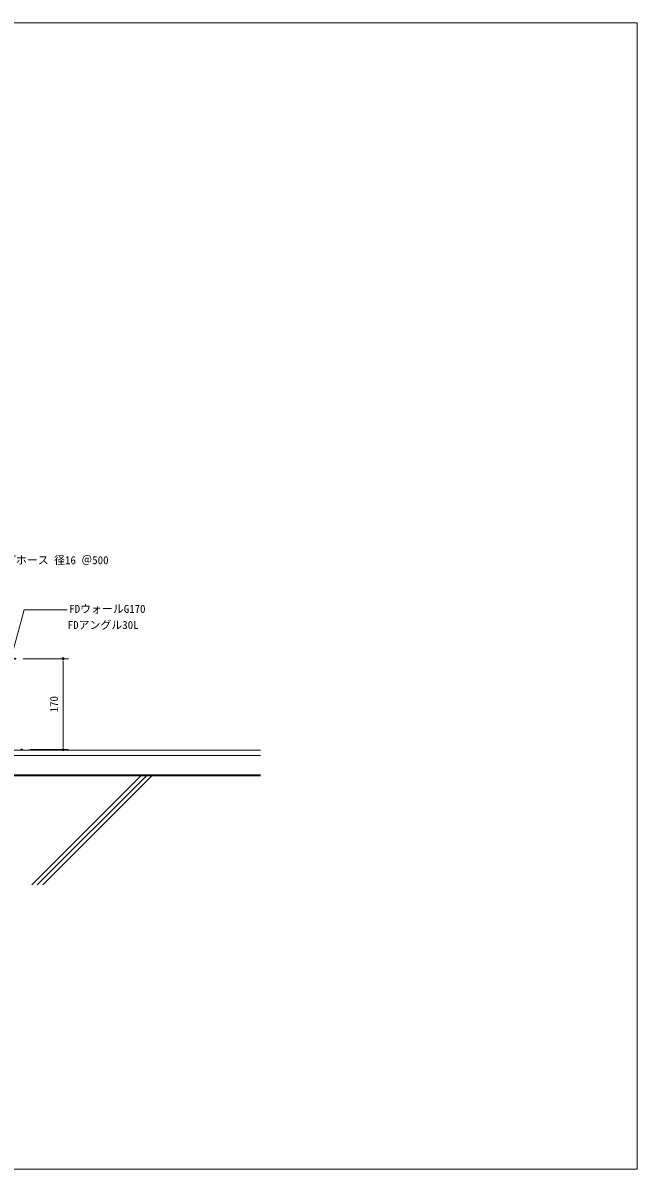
# Model space of a CAD drawing. Units: millimetres, scale not verified. Extents: x -1485 to 1485, y -1050 to 1050.
# Drawn here: x 360 to 1485, y -1050 to 1050 of the extents above; entities that cross this region are included whole.
import ezdxf
from ezdxf.enums import TextEntityAlignment as Align

# ---------------------------------------------------------------- set-up
doc = ezdxf.new("R2010")
doc.units = ezdxf.units.MM
doc.header["$LTSCALE"] = 4
doc.header["$PDMODE"] = 32
doc.header["$PDSIZE"] = 2
for name, color, linetype, lineweight in [('0-0_0', 7, 'Continuous', 18), ('0-2_HATCH', 9, 'Continuous', 18), ('0-3_KUTAI', 3, 'Continuous', 18), ('0-4_BOUSUI', 1, 'Continuous', 18), ('0-5_dannnetu', 6, 'Continuous', 18), ('0-7_MOJI', 7, 'Continuous', 18)]:
    doc.layers.add(name, color=color, linetype=linetype, lineweight=lineweight)
doc.layers.add('0-1_DEFPOINTS', color=7, linetype='Continuous')
doc.styles.add('ＭＳ ゴシック', font='')
doc.styles.get('ＭＳ ゴシック').set_extended_font_data('MS Gothic')

# ---------------------------------------------------------------- blocks, each defined once
blk = doc.blocks.new('_Dot')
at = {"layer": '0-0_0'}
for p, q in [((-0.5, 0), (-1, 0)), ((0.25, 0), (-0.25, 0))]:
    blk.add_line(p, q, dxfattribs=at)
blk.add_circle((0, 0), 0.25, dxfattribs=at)
blk = doc.blocks.new('D3')
at = {"layer": '0-1_DEFPOINTS'}
for p in [(1830.108, 935.031), (1918.303, 935.031), (1842.358, 768.531)]:
    blk.add_point(p, dxfattribs=at)
at = {"layer": '0-7_MOJI'}
for p, q in [((1845.108, 935.031), (1928.303, 935.031)), ((1918.303, 776.531), (1918.303, 927.031)), ((1857.358, 768.531), (1928.303, 768.531))]:
    blk.add_line(p, q, dxfattribs=at)
at = {"layer": '0-7_MOJI', "xscale": 8, "yscale": 8}
for p, rotation in [((1918.303, 935.031), 90), ((1918.303, 768.531), 270)]:
    blk.add_blockref('_Dot', p, dxfattribs=dict(at, rotation=rotation))
at = {"layer": '0-7_MOJI', "style": 'ＭＳ ゴシック'}
blk.add_text('170', height=14.66, rotation=90, dxfattribs=at).set_placement((1913.303, 836.781), align=Align.BOTTOM_LEFT)

msp = doc.modelspace()

# ---------------------------------------------------------------- linework, layer by layer
at = {"layer": '0-0_0'}
msp.add_lwpolyline([(-1485, -1050), (1485, -1050), (1485, 1050), (-1485, 1050)], close=True, dxfattribs=at)
at = {"layer": '0-2_HATCH'}
for p, q in [((375.806, -529.469), (575.806, -329.469)), ((385.806, -529.469), (585.806, -329.469)), ((395.806, -529.469), (595.806, -329.469))]:
    msp.add_line(p, q, dxfattribs=at)
at = {"layer": '0-3_KUTAI'}
msp.add_line((795.208, -329.469), (-732.642, -329.469), dxfattribs=at)
at = {"layer": '0-4_BOUSUI'}
for p, q in [((795.208, -282.469), (-732.642, -282.469)), ((795.208, -327.469), (-732.642, -327.469))]:
    msp.add_line(p, q, dxfattribs=at)
at = {"layer": '0-5_dannnetu'}
msp.add_line((795.208, -292.469), (-732.642, -292.469), dxfattribs=at)
at = {"layer": '0-7_MOJI'}
for p, q in [((337.107, -117.469), (361.789, -25.354)), ((361.789, -25.354), (440.764, -25.354))]:
    msp.add_line(p, q, dxfattribs=at)

# ---------------------------------------------------------------- block references
msp.add_blockref('D3', (-1485, -1050), dxfattribs=at)

# ---------------------------------------------------------------- texts
at = {"layer": '0-7_MOJI', "style": 'ＭＳ ゴシック'}
for s, p in [('FDドリップホース 径16 ＠500', (246.799, 53.882)), ('FDウォールG170', (444.393, -35.354)), ('FDアングル30L', (441.67, -64.845))]:
    msp.add_text(s, height=14.66, dxfattribs=at).set_placement(p, align=Align.BOTTOM_LEFT)

doc.saveas('drawing.dxf')
